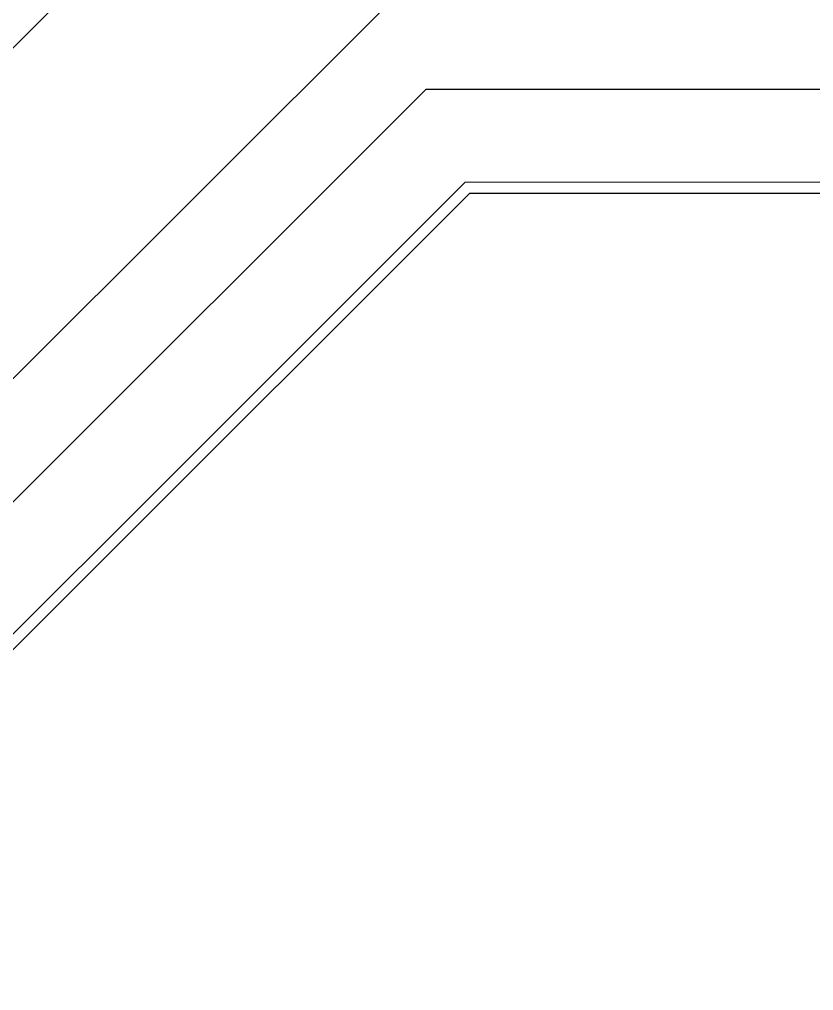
# Model space of a CAD drawing. Header units: inches. Extents: x -59 to 5673, y -29 to 4299.
# Drawn here: x 808 to 1675, y 1755 to 2816 of the extents above; entities that cross this region are included whole.
import ezdxf

# ---------------------------------------------------------------- set-up
doc = ezdxf.new("R2010")
doc.units = ezdxf.units.IN
doc.header["$LTSCALE"] = 96
doc.header["$MEASUREMENT"] = 0
doc.layers.add('A-ROOF-LEVL-THIN', color=1, linetype='Continuous')
doc.layers.add('A-WALL-PRHT', color=4, linetype='Continuous')

msp = doc.modelspace()

# ---------------------------------------------------------------- linework, layer by layer
at = {"layer": 'A-ROOF-LEVL-THIN'}
for p, q in [((1108.7, 3093.1), (595.6, 2580)), ((1108.7, 3093.1), (595.6, 2580)), ((174.8, 1797.8), (1216.6, 2839.6)), ((1252, 2740.2), (309.5, 1797.8)), ((1252, 2740.2), (1832.6, 2740.2))]:
    msp.add_line(p, q, dxfattribs=at)
at = {"layer": 'A-WALL-PRHT'}
for points in [[(2359.9, 2638.3), (1294.2, 2638.2), (453.8, 1797.8), (130.5, 1797.8), (-3.1, 1664.1), (132.5, 1528.5), (468.4, 1528.5), (1556.8, 440.2), (1556.8, 104.5), (1690.4, -29.2), (1824.1, 104.5), (1824.1, 290.2), (1914.3, 380.3), (1914.3, 1653.3), (2121.8, 1860.8), (2563.3, 1860.8), (2563.3, 336.8), (2558.3, 336.8), (2558.3, 312.8), (2795.5, 312.8), (2795.5, 231.8), (3167.3, 231.8)], [(2371.9, 2626.2), (1299.2, 2626.2), (458.7, 1785.8), (135.5, 1785.8), (13.9, 1664.1), (137.4, 1540.5), (473.4, 1540.5), (1568.8, 445.1), (1568.8, 109.4), (1690.4, -12.2), (1812.1, 109.4), (1812.1, 295.1), (1902.3, 385.3), (1902.3, 1658.3), (2116.8, 1872.8), (2575.3, 1872.8), (2575.3, 324.8), (2807.5, 324.8)]]:
    msp.add_lwpolyline(points, dxfattribs=at)

doc.saveas('drawing.dxf')
